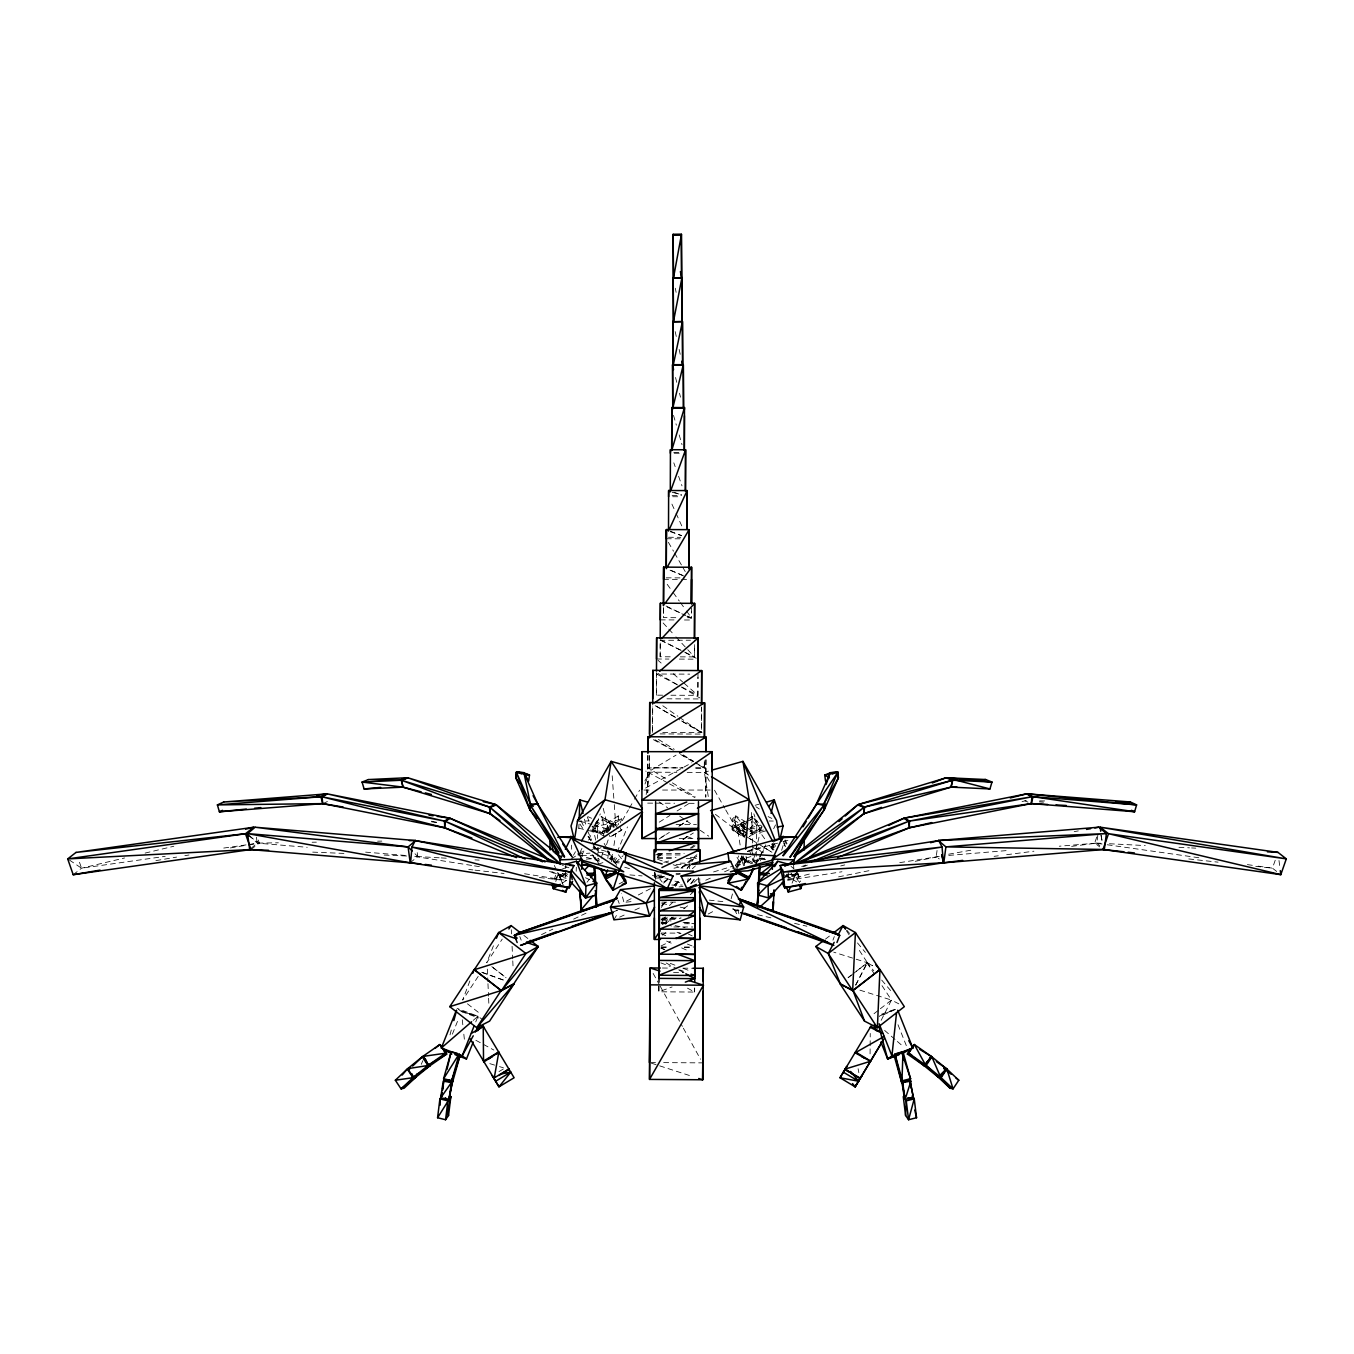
<?xml version="1.0" encoding="UTF-8"?>
<svg xmlns="http://www.w3.org/2000/svg" width="1354" height="1354" viewBox="0 0 1354 1354"><rect width="100%" height="100%" fill="white"/><g stroke="black" fill="none" stroke-linecap="round" stroke-linejoin="round"><path stroke-width="0.75" stroke-dasharray="5 3.75" d="M654.371 877.341L654.371 872.416M655.641 879.406L655.641 872.501M698.478 877.527L698.478 882.656L698.478 878.966M699.764 882.774L699.764 878.628M665.389 778.533L647.838 767.718L683.093 767.887L649.412 767.904L649.48 753.89M652.577 730.314L652.679 702.963M662.631 695.194L656.402 695.161L656.504 672.633M670.23 656.808L660.16 656.775L660.227 640.29L690.489 640.222M663.46 613.599L663.494 607.117M687.392 617.729L691.369 617.746L691.403 611.703M680.3 656.859L694.399 656.91L694.45 644.606M658.856 985.983L658.856 991.788L694.619 992.059L694.636 987.98M670.924 695.228L697.885 695.33L697.953 677.254M662.749 732.446L701.457 732.616L701.541 707.38M695.871 768.107L704.317 768.141L704.351 760.136M705.942 759.729L705.772 797.201L705.942 759.933M649.412 767.904L649.48 755.38M652.56 732.412L652.696 706.043M656.402 695.161L656.521 674.004L689.711 674.14M660.16 656.775L660.261 640.103L694.399 656.91L694.517 640.239M681.705 686.986L697.885 695.33L698.004 674.174M681.587 720.971L701.457 732.616L701.592 704.232M698.833 764.993L704.317 768.141L704.351 759.797M663.511 607.489L663.443 617.627L677.406 617.695M687.663 616.104L691.369 617.746L691.454 607.607M870.08 1053.886L870.131 1047.742M870.148 1045.711L870.25 1033.44M658.924 986.05L658.856 991.788L672.092 986.948M687.477 988.149L694.619 992.059L694.67 988.234M793.935 874.261L793.884 878.374L787.977 878.154M756.074 864.732L756.192 858.453M756.226 856.354L756.886 820.744M746.985 833.472L743.549 836.62L735.51 826.465L735.781 815.87L747.273 822.86L743.82 826.025L743.549 836.62L732.074 829.63L732.345 819.018L735.781 815.87L743.82 826.025M565.397 876.173L565.583 870.182M565.65 868.185L565.786 864.19M576.195 871.248L576.313 867.254M578.835 828.445L578.97 824.383M758.138 858.758L755.058 863.852L741.738 856.93L741.552 859.418L748.22 862.887M744.412 865.663L745.005 857.42M753.095 847.57L763.097 852.783L763.267 850.278L758.274 847.672M687.646 882.639L688.154 878.628M689.423 868.608L689.931 864.597L691.589 868.202M737.456 865.917L738.725 855.897M744.429 821.269L741.129 823.232L739.826 826.312L760.796 829.85L762.099 826.769L749.219 836.704L760.796 829.85L752.689 816.377L750.539 833.607L762.099 826.769L752.689 816.377L746.088 820.287M607.794 858.318L608.606 852.055L592.781 847.655M937.053 850.464L936.274 856.439L939.287 858.978M1097.84 835.147L1096.791 843.102L1099.803 845.658M549.538 871.401L565.109 877.883L565.769 873.093M611.314 861.703L612.617 853.629M613.921 845.556L615.884 833.438M646.18 794.493L649.768 772.271L645.706 771.12M757.394 844.033L753.264 861.432L764.739 858.182M757.868 842.103L760.153 832.439L753.856 813.822M601.294 858.182L602.818 852.038M450.002 1034.845L452.185 1026.704M735.781 815.87L732.074 829.63L735.51 826.465L747.273 822.86M731.143 898.751L732.632 893.268M781.647 850.329L783.323 844.811M792.056 883.18L796.998 870.859M595.794 840.208L593.949 832.49L600.262 813.856M606.541 844.659L609.689 835.35M554.04 879.863L556.494 872.704M555.766 881.522L558.237 874.346L567.208 876.783M1096.757 837.06L1094.692 842.983L1099.685 846.876M1275.214 860.264L1272.455 868.168L1277.465 872.061M469.855 980.956L462.662 1000.064L478.182 976.403M832.947 940.15L834.318 936.562M744.548 821.963L741.129 823.232L745.174 829.968L740.367 824.078L734.714 825.669L732.869 830.442L744.345 837.432L746.206 832.659L751.842 831.068L749.998 835.841M452.388 1034.151L458.397 1019.071M493.448 945.786L486.695 962.762L502.216 939.117M475.728 1021.915L477.979 1016.262L457.127 1008.391M613.193 861.99L616.375 854.188M617.17 852.241L627.494 826.888M644.995 783.983L649.768 772.271L644.69 781.241M752.689 816.377L751.385 819.458L746.426 822.386M620.183 822.792L621.774 819.052L618.338 815.903L606.846 822.893L607.083 831.745M421.28 1064.329L422.888 1060.605M581.831 855.508L584.403 849.72M588.668 840.072L597.232 820.778L597.554 838.481M796.423 872.822L793.884 878.374L791.227 873.076M610.502 858.893L612.99 853.494M580.206 852.106L581.932 848.399M759.78 857.15L766.262 843.88M773.676 828.716L775.52 824.924M734.731 870.673L741.01 858.165L752.299 863.344M736.119 870.605L742.381 858.114L736.914 867.085M855.813 985.018L867.068 962.897L872.585 965.724L867.44 962.762L833.709 952.15M881.149 1020.341L891.474 1000.064L881.488 984.866M755.803 864.563L763.267 850.278L759.171 857.065M855.593 985.086L867.44 962.762L857.454 947.563M555.208 879.795L558.237 874.346M573.436 855.288L575.467 851.717M622.298 820.659L628.408 809.912M629.424 808.118L633.486 800.942M634.518 799.148L639.596 790.194M614.073 862.616L618.152 855.457M613.921 919.84L617.932 912.867M743.617 856.033L741.552 859.418L751.352 856.405M757.952 861.262L760.017 857.861M608.251 831.745L618.338 815.903L618.558 824.738M661.344 907.451L664.848 902.204M675.324 886.43L679.979 879.423M686.952 868.913L696.278 854.899M664.848 923.699L669.502 916.692M691.606 883.4L695.11 878.137M735.442 865.206L741.738 856.98M687.409 867.863L689.931 864.597M690.675 883.756L694.467 878.848M586.993 882.216L589.498 879.186M749.862 828.902L756.649 820.846M602.733 819.492L604.883 836.738L593.323 829.884L602.733 819.492L601.413 816.411L592.02 826.803L603.579 833.658L614.293 826.346L612.99 823.266L601.413 816.411L614.293 826.346L602.733 819.492L592.02 826.803L612.99 823.266L604.933 832.168M662.174 920.855L665.152 917.978M661.767 905.86L666.354 901.527M687.781 881.285L690.828 878.391M669.418 905.538L672.481 902.644M693.891 882.402L698.478 878.069M674.004 885.431L680.131 879.863M692.368 868.726L695.431 865.951M661.767 905.318L664.831 902.543M687.781 881.657L690.828 878.881M557.713 872.822L560.251 878.374L566.361 872.856M615.393 862.6L623.094 855.728M662.292 919.654L665.406 916.878M690.32 894.672L694.991 890.492M665.423 924.037L673.209 917.098M473.206 1020.391L477.979 1016.262L482.261 1019.393M663.578 883.163L668.334 879.101M681.028 868.269L696.904 854.729M674.681 884.687L679.437 880.625M251.184 848.247L257.209 843.136L278.332 842.797M410.194 862.837L417.726 856.473L416.947 850.498M690.252 848.179L696.836 843.034M663.883 881.945L668.825 878.086M682.01 867.796L696.836 856.219M848.061 977.757L851.226 975.269M852.817 974.034L867.068 962.897L873.736 970.7M874.041 1013.689L878.797 1009.982M880.371 1008.73L891.474 1000.064L898.819 1003.839M73.201 874.701L81.545 868.202L124.602 857.962M250.981 849.517L259.308 843.017L257.243 837.094M825.449 939.134L830.239 935.445M848.247 977.537L854.645 972.612M856.236 971.377L867.44 962.762M662.428 924.511L672.21 917.267M683.635 908.788L688.526 905.166M662.444 935.14L665.711 932.72M895.569 1009.441L879.44 1016.532M657.35 857.404L664.205 852.563M683.059 839.277L689.914 834.453M691.623 848.196L695.059 845.793M571.405 858.876L576.55 855.44M578.276 854.289L585.148 849.686M659.076 839.04L669.35 832.388M679.64 825.754L686.495 821.319M657.35 856.253L662.495 852.918M683.059 839.632L693.35 832.981M659.212 822.166L669.925 815.447M677.068 810.978L691.335 802.025M661.006 837.483L668.131 832.998M678.845 826.295L687.781 820.693M562.062 883.214L567.309 879.948M604.121 835.875L602.276 831.119L613.751 824.112L619.404 825.703L621.249 830.476L609.774 837.466M610.569 836.67L622.045 829.663L616.172 827.869M667.725 782.9L647.804 772.169L676.035 755.126M499 1071.589L504.043 1068.577M744.785 823.367L739.826 826.312L745.191 832.236M645.604 788.028L691.86 762.776M708.193 914.018L715.521 910.142M609.808 859.959L613.125 858.216L616.696 865.341M619.15 883.891L624.109 881.268M590.852 850.312L595.845 847.722M597.689 849.347L601.024 847.621M609.063 858.69L612.38 856.964L609.3 851.869M631.116 898.701L623.957 902.407L621.503 893.268M638.276 894.994L650.817 888.512M661.023 945.972L670.484 941.335M541.482 934.632L552.838 929.149M573.639 919.129L588.787 911.834M619.624 917.166L627.257 913.611M634.874 910.074L642.49 906.52M322.861 803.616L329.124 800.739M784 874.836L788.891 877.849L798.386 873.482M705.722 880.218L713.253 876.85M724.559 871.79L733.97 867.559M735.865 866.712L745.275 862.498L742.787 857.099M879.592 1016.008L895.062 1009.238L879.931 1014.823M803.464 866.746L807.356 865.121M786.962 874.718L788.891 877.849L800.569 872.991M561.741 869.319L566.497 867.44L561.995 864.867M747.408 851.327L756.852 847.722M746.257 821.336L751.385 819.458L760.796 829.85M613.396 911.784L617.339 910.345L613.396 911.699M801.737 866.526L805.664 865.104M594.711 849.043L598.57 847.773M602.919 862.616L599.06 863.886L592.172 854.391M607.912 832.693L602.276 831.119L611.788 828.106M655.641 854.933L661.48 853.138M713.575 871.925L733.394 866.035M735.374 865.443L745.275 862.498M708.277 796.507L704.351 772.271L708.43 771.12M755.16 805.291L758.985 804.208M715.386 814.313L737.93 831.407L748.085 828.546M750.116 827.971L760.271 825.094M750.184 833.726L763.571 829.951M765.89 830.831L760.153 832.439L764.739 838.871M773.049 850.21L771.306 846.504L774.911 845.505M747.493 851.497L781.123 842.171M783.086 841.613L789.027 839.971M783.187 877.29L795.763 873.872L790.161 874.295M783.306 877.714L795.881 874.312L798.352 881.471M787.537 879.711L812.062 873.364M840.665 865.968L844.744 864.901M608.978 830.764L606.846 822.893L621.774 819.052L610.299 826.058L610.383 829.596M663.798 862.278L669.925 860.704M145.115 853.088L173.82 846.25M1022.05 801.568L1026.146 800.62L1022.016 801.45M674.004 868.168L690.32 864.834M838.583 876.85L844.794 875.581M846.876 875.175L871.739 870.131M915.253 861.313L940.133 856.287L896.263 863.192M948.612 854.222L973.323 849.77M1074.196 831.627L1078.309 830.899M155.913 860.619L176.595 857.099M184.872 855.694L189.001 854.983M230.366 847.942L246.902 845.133M248.967 844.778L259.308 843.017L248.933 836.044M602.276 831.119L609.892 829.833M663.798 876.749L655.641 878.069L665.846 878.069M676.052 874.786L680.131 874.125M787.673 880.303L841.968 871.756M69.426 860.061L81.545 868.202L165.188 856.354M223.748 848.061L246.767 844.794M248.848 844.507L259.308 843.017M994.107 856.337L998.287 855.796M1006.665 854.712L1033.914 851.209M1071.64 846.352L1096.791 843.102L1059.268 846.216M679.065 886.887L683.025 886.43M626.056 902.187L634.451 901.273M948.782 855.406L1007.139 850.549M615.122 861.99L619.303 861.669M664.662 876.715L654.321 876.884M586.35 859.113L594.152 858.639M577.633 853.883L590.022 853.155M598.282 852.665L608.606 852.055M559.219 874.295L560.251 878.374L566.141 878.154M576.736 821.167L589.024 820.93M581.475 855.542L593.763 855.322M312.131 842.239L316.362 842.171M377.614 841.172L381.828 841.105M643.979 790.042L652.256 790.042M662.58 790.042L710.156 790.042M676.052 824.4L696.447 824.4M679.133 838.566L695.668 838.566M657.689 853.375L684.21 853.375M657.689 854.933L680.131 854.933M657.689 857.353L676.052 857.353M690.32 857.353L698.478 857.353M657.689 858.605L674.004 858.605M686.241 858.605L696.447 858.605M680.131 863.158L690.32 863.158M676.052 864.377L690.32 864.377M676.052 873.567L680.131 873.567M661.767 875.192L655.641 875.192L680.96 882.977M671.804 885.025L682.331 885.025M661.767 902.153L676.052 902.153M662.614 917.961L681.197 917.961M661.767 918.554L680.131 918.554M661.277 919.552L676.018 919.552M661.277 922.429L667.59 922.429M684.413 922.446L692.842 922.446M661.294 923.733L667.607 923.733M684.447 923.716L694.957 923.716M673.886 926.965L692.825 926.999M673.767 452.473L682.179 452.507M786.336 874.278L795.881 874.312M661.243 933.058L680.182 933.126M661.243 946.903L667.556 946.92M684.379 946.988L694.907 947.021M674.19 453.251L681.756 453.285M672.143 495.395L681.621 495.429M672.701 496.732L680.91 496.766M668.453 537.267L680.774 537.318M666.337 538.757L680.774 538.807M666.202 577.836L684.769 577.904M663.578 579.309L679.539 579.377M681.536 579.377L689.508 579.41M660.278 619.878L674.377 619.929M684.447 619.98L692.52 620.014M656.521 658.992L668.978 659.059M679.353 659.093L695.939 659.161M666.947 698.816L699.544 698.952M660.109 733.902L702.337 734.088M695.55 767.938L705.908 767.989L700.475 765.061M647.804 772.169L676.848 772.305M687.206 772.355L705.874 772.44M647.669 803.125L674.63 803.244M689.152 803.311L695.381 803.345M662.394 968.025L670.568 968.093M682.839 968.161L693.062 968.245M651.409 1062.535L655.488 1062.551M663.663 1062.619L702.506 1062.873M661.209 947.377L667.505 947.428M684.345 947.546L692.757 947.614M673.564 972.561L684.092 972.646M1039.635 800.874L1045.965 800.959M769.174 820.981L773.286 821.049M615.004 862.735L619.1 862.887M312.706 852.123L346.302 853.511M384.13 855.085L407.232 856.033M1101.005 843.305L1094.692 842.983L1105.152 844.473M1109.434 843.745L1145.247 845.573M1178.962 847.299L1189.489 847.841M1191.588 847.942L1195.802 848.163M439.153 857.793L413.867 856.32L472.343 865.528M441.252 857.911L447.582 858.284M474.966 859.875L479.181 860.112M760.406 860.839L759.966 858.605L765.822 858.961M1039.364 801.839L1043.494 802.16M629.898 874.921L642.118 875.903M248.95 834.961L257.209 843.136L307.24 847.299M365.614 852.14L405.218 855.44M709.174 900.122L723.865 901.73M1188.795 858.944L1218.075 862.159M1255.733 866.323L1272.455 868.168L1255.733 865.798M468.738 869.437L472.884 869.911M474.966 870.148L504.043 873.482M539.366 877.527L566.361 880.608M661.175 919.789L671.11 920.94M683.042 922.328L692.977 923.496M1107.234 844.761L1199.255 857.793M1247.372 864.614L1253.635 865.494M474.442 865.866L480.704 866.848M524.557 873.753L566.327 880.337M431.604 821.827L439.83 823.198M578.649 828.157L603.782 834.284M759.966 858.605L765.992 859.79M431.469 821.218L439.762 822.86M661.158 922.836L667.133 924.02M675.087 925.628L685.022 927.625M661.767 903.389L669.925 905.064M680.131 907.146L688.289 908.805M736.864 911.276L732.836 908.923L739.013 910.362M757.529 914.695L771.915 918.063M794.561 923.36L806.899 926.238M672.176 492.314L681.637 494.548M564.161 873.279L567.766 874.261M558.356 873.922L567.343 876.36M579.63 821.083L591.816 824.518M593.847 825.094L610.112 829.68M590.564 829.951L603.952 833.726M577.921 854.933L600.871 861.432L598.146 858.199M458.549 1009.441L461.409 1011.54L477.979 1016.262M624.702 867.203L630.642 868.98M652.442 875.446L658.399 877.223L662.191 882.114M677.051 932.28L681.028 933.465M614.208 827.26L610.299 826.058L606.846 822.893M489.809 1063.635L497.578 1066.021M499.524 1066.613L503.417 1067.815M602.598 853.934L612.38 856.964L612.567 859.452L607.438 850.972M859.875 990.146L891.474 1000.064M744.277 834.047L732.869 830.442L738.505 828.851L745.072 832.845M651.342 1063.161L692.808 1076.582M674.174 492.399L681.536 494.904M670.348 531.699L681.4 535.456M657.587 859.282L671.229 864.055M673.175 864.732L682.907 868.134M482.21 972.527L503.993 980.211M732.836 908.923L738.759 911.005M568.917 867.779L564.99 866.374L568.494 868.574M481.77 972.24L504.517 980.499M461.155 1010.795L478.233 1016.989M593.323 829.884L603.579 833.658M660.989 948.071L664.763 949.459M660.837 962.897L670.281 966.401M679.725 969.904L683.499 971.309M461.409 1011.54L478.47 1017.971M686.8 836.349L694.585 839.345M670.247 963.371L675.866 965.52M683.364 968.398L690.862 971.275M661.023 933.786L666.676 936.003M687.375 944.076L693.011 946.277M670.179 531.106L681.485 535.744M670.044 570.186L685.124 576.381M660.972 948.155L664.729 949.746M562.215 873.584L567.444 875.835M671.076 570.423L685.936 576.973M667.251 607.1L685.801 615.291M587.839 816.631L591.596 818.29M666.659 941.098L674.157 944.5M681.671 947.885L689.186 951.287M1024.876 800.705L1028.008 802.143M661.937 921.549L671.398 926.018M688.407 934.091L692.199 935.868M551.806 871.587L565.109 877.883M743.092 864.021L741.01 858.165L751.961 863.361M585.47 877.714L589.193 879.491M768.141 816.614L771.831 818.425M761.794 857.911L765.484 859.705M666.066 606L685.039 615.342M686.935 616.273L692.639 619.083M562.248 873.482L567.377 876.038M660.244 639.68L683.635 651.748M685.429 652.679L696.21 658.247M656.521 674.004L679.911 686.055M741.01 858.165L750.928 863.412M653.407 739.69L671.516 749.456M682.382 755.295L693.231 761.151M669.536 783.881L694.873 797.54M475.88 1040.295L493.855 1050.044M666.151 962.965L676.882 968.855M678.676 969.836L684.041 972.781M655.184 705.705L675.257 717.265M682.551 721.479L702.624 733.039M655.048 739.758L673.293 750.268M680.588 754.483L697.005 763.944M658.247 673.547L679.911 686.258M681.722 687.307L699.764 697.902M656.318 706.145L679.793 719.905M745.292 827.074L732.345 819.018L743.549 836.62M746.934 828.073L751.842 831.068M734.714 825.669L746.206 832.659L740.367 824.078L738.505 828.851L734.714 825.669L744.345 837.432M735.51 826.465L745.36 832.473M709.445 781.241L704.351 772.271L709.733 775.571M725.727 809.912L737.93 831.407L745.089 835.807M746.883 836.907L755.854 842.391M763.013 846.792L771.966 852.292M672.396 782.849L695.211 796.914M749.727 838.617L756.801 842.967M758.562 844.05L770.917 851.666M786.183 875.361L796.694 881.928M658.382 739.386L674.292 749.337M683.11 754.872L693.722 761.507M695.482 762.624L704.317 768.141M704.351 772.271L709.513 775.724M755.904 806.73L759.34 809.015M659.059 801.873L667.624 807.796M679.64 816.073L684.785 819.627M686.495 820.812L693.35 825.551M700.221 830.273L708.785 836.197M662.783 705.756L677.914 716.266M679.59 717.434L701.457 732.616M756.514 848.061L763.097 852.783M741.738 856.93L749.947 862.82M523.88 935.445L528.686 939.134M493.093 967.687L505.888 977.537M491.807 966.604L506.074 977.757M467.418 1003.788L480.095 1013.689M791.024 866.408L794.07 868.845M613.751 824.112L618.253 827.937M884.619 1030.428L895.773 1040.092M897.364 1041.463L903.727 1046.98M658.061 660.346L661.124 663.037M673.378 673.801L682.568 681.874M684.108 683.228L697.885 695.33M414.984 853.748L417.726 856.473M663.121 622.958L667.387 627.596M668.808 629.136L674.495 635.314M675.917 636.854L694.399 656.91M741.129 823.232L747.848 830.645M881.708 980.093L892.354 992.6M846.978 930.316L849.601 933.481M857.488 942.943L865.375 952.404M771.306 846.504L773.946 849.787M618.439 854.78L622.231 859.688M667.2 584.319L672.041 591.004M673.243 592.68L679.285 601.041M680.503 602.699L685.327 609.385M686.546 611.06L691.369 617.746M769.326 845.302L773.913 851.717M846.368 930.655L850.803 937.425M867.068 962.897L874.836 974.711M579.918 824.027L583.388 829.308M588.008 836.349L590.327 839.869M594.965 846.91L598.434 852.191M594.965 857.099L598.045 862.193M592.053 854.509L596.166 861.296M668.385 542.311L673.513 551.213M674.546 552.991L681.722 565.464M682.738 567.241L685.818 572.59M734.19 909.38L738.201 916.353M773.574 842.747L775.605 846.335M714.523 790.194L724.695 808.118M736.999 857.251L741.061 864.411M653.153 973.424L659.195 984.375M660.21 986.203L682.365 1026.366M683.364 1028.194L700.492 1059.217M604.172 843.39L606.964 848.738M607.895 850.532L612.567 859.452M613.531 861.719L611.737 858.148L613.125 858.216L615.207 863.53M581.188 821.116L584.894 828.699M588.601 836.281L592.307 843.864M593.238 845.759L595.083 849.55M785.269 840.039L787.012 843.745M783.898 842.967L785.625 846.69M772.694 843.576L774.42 847.282M554.328 865.426L556.866 870.977M671.923 504.111L675.257 511.49M676.086 513.335L681.925 526.266M771.611 843.999L773.32 847.858M587.314 817.173L588.973 820.998M592.29 828.665L593.949 832.49M587.568 830.781L591.732 840.36M592.561 842.273L595.878 849.94M557.882 872.687L563.992 886.87M897.99 1024.724L907.011 1047.353M617.847 899.953L619.218 903.541M519.801 936.562L521.188 940.15M673.801 462.831L675.172 466.673M678.591 476.253L681.993 485.849M79.48 862.278L81.545 868.202M797.624 872.653L800.705 881.623M784.863 840.242L786.2 844.134M772.44 843.762L773.693 847.486M749.473 850.244L753.264 861.432L752.976 853.274M673.513 415.373L676.357 425.156M679.183 434.922L682.027 444.687M675.528 377.495L677.034 383.402M679.522 393.252L680.503 397.196M751.487 849.5L755.058 863.852M1100.87 835.3L1102.342 841.376M603.241 808.338L608.775 831.491M598.57 851.784L597.639 847.926L597.893 856.388M584.437 819.221L585.808 825.009M675.189 331.595L676.492 337.535M679.133 349.417L680.436 355.34M738.015 909.753L738.895 913.781M797.421 872.839L799.537 882.723M675.291 288.233L676.12 292.379M858.097 1068.712L858.859 1072.706M737.93 831.407L740.215 845.556M741.84 855.643L743.464 865.748M788.011 871.468L788.891 877.849M256.431 837.178L257.209 843.136M783.864 841.782L784.406 845.962M746.071 856.236L746.883 862.498M1278.988 860.484L1279.767 866.56M1101.225 835.3L1101.987 841.376M462.289 1019.782L462.95 1025.977M463.83 1034.219L464.49 1040.414M612.194 775.791L614.124 802.567M614.276 804.631L615.765 825.229M793.546 863.987L793.766 867.948M511.287 929.741L511.49 933.888M512.083 946.344L512.692 958.801M512.777 960.866L513.081 967.094M487.322 969.125L487.88 981.599M487.965 983.681L488.506 996.172M488.608 998.236L488.879 1004.482M751.555 812.485L752.621 843.068M752.689 845.116L752.909 851.226M597.926 858.487L598.045 864.766M571.608 845.116L571.659 849.229M560.201 874.261L560.251 878.374M694.619 988.2L694.619 992.059M655.641 872.89L655.641 878.966M654.371 872.619L654.371 876.8M647.889 755.43L647.72 792.801L647.889 755.498"/><path stroke-width="1.5" d="M641.914 788.908L641.914 751.673L712.221 751.673L712.221 838.566L697.75 838.566M654.371 882.774L654.371 939.456L660.549 939.456M654.371 862.176L654.371 849.652L699.764 849.652L699.764 861.364M655.641 851.886L655.641 813.568L698.478 813.568L698.478 851.311L698.478 801.653M659.178 922.429L659.195 929.606L659.195 889.206L673.107 887.581M659.127 946.886L659.347 915.321L695.11 915.439L694.907 947.021L695.11 915.439L659.33 929.166L659.127 946.886L659.347 915.321L659.33 929.166L695.093 929.284L676.171 938.559M694.517 638.208L694.636 603.342L660.38 603.207L660.278 619.878M694.957 923.716L694.957 889.206L659.195 889.206M698.021 670.416L698.139 638.005L656.639 637.836L656.521 658.992M693.57 939.456L699.764 939.456L699.764 882.774M699.764 862.075L699.764 849.652L661.937 867.559M712.221 771.865L712.221 751.673L641.914 800.18L641.914 838.566L656.385 838.566M659.195 929.606L659.212 890.492L694.991 890.492L695.008 897.668L694.974 929.606L694.991 890.492L659.246 897.651L659.212 890.492M659.178 937.56L659.28 900.275L695.059 900.325L694.957 937.611L695.059 900.325L659.313 910.887L659.28 900.275L659.178 937.56L659.246 954.198L695.008 954.401L694.907 937.899L659.246 954.198L659.161 926.931M684.413 415.712L684.329 450.527L684.481 407.588L671.855 407.537L671.821 409.517M685.462 489.894L685.598 449.765L670.433 449.697L670.399 453.235M686.986 529.126L687.121 490.588L668.639 490.52L668.588 496.715M664.746 603.816L691.589 567.258L691.471 603.562L691.589 567.258L663.663 567.14L663.578 579.309M691.048 974.101L694.822 975.506L694.856 947.631L694.957 960.663L659.059 975.235L659.093 947.36L659.059 975.235L694.822 975.506L694.754 959.326L694.687 977.74M647.906 751.216L647.974 736.762L706.043 737.033L705.993 751.47M649.548 737.862L649.717 702.54L704.605 702.794L704.435 738.099M652.713 704.012L652.831 670.365L701.711 670.568L701.592 704.232L701.711 670.568L654.405 702.861M656.487 671.059L656.639 637.836M660.21 638.326L660.38 603.207M666.253 567.343L666.405 529.566L689.101 529.651L688.966 568.748L689.101 529.651L666.27 568.646L666.405 529.566L666.337 538.757M668.504 531.073L668.639 490.52M670.298 491.857L670.433 449.697M671.669 450.425L671.855 407.537L671.702 450.476L684.481 407.588L684.43 409.568M685.429 491.231L685.598 449.765L670.992 489.945M686.952 529.228L687.121 490.588L669.35 529.228M691.42 603.63L691.505 579.427M694.467 638.462L694.636 603.342L661.683 638.563M697.987 667.217L698.021 659.178M698.021 670.145L698.139 638.005L659.601 671.33M647.889 753.416L647.974 736.762M649.565 733.851L649.717 702.54M652.696 698.766L652.831 670.365M660.363 968.025L650.14 967.958L649.531 1079.409L702.675 1079.764L703.166 991.433M705.976 751.605L706.043 737.033L679.573 753.01M703.098 991.416L702.675 1079.764L698.732 1078.495M702.675 1079.764L703.285 968.313L693.062 968.245M658.975 982.225L658.992 959.038L658.856 970.53M694.856 947.631L694.822 975.506M694.737 982.496L694.754 959.326M649.361 1062.518L650.14 967.958L660.007 971.14M772.355 869.353L772.474 859.062L782.629 836.874L796.389 837.381M794.053 863.954L794.104 859.841L803.396 839.514M804.107 850.007L804.225 839.717M595.168 884.5L595.32 874.159L594.508 873.127L586.705 873.432M896.89 1053.277L902.983 1051.77L901.882 1083.318L894.334 1056.374L902.983 1051.77L910.531 1078.715L910.006 1081.287M558.474 853.274L530.328 810.217L530.429 805.325L537.504 803.853L572.42 857.251M576.499 861.262L596.657 883.045L596.285 895.028L585.571 897.956L585.943 885.973L576.499 861.262L565.786 864.19M759.052 890.661L758.24 891.694L758.799 874.125L759.611 873.076L769.377 873.465M759.306 882.842L759.611 873.076L758.24 891.694M579.19 818.273L579.834 799.926L587.484 802.093M495.632 1081.254L510.763 1072.131L498.983 1086.839L492.281 1075.635L498.983 1086.839L514.114 1077.75L483.226 1026.298L471.463 1033.373M773.506 901.933L773.134 909.956L767.295 909.634M773.777 895.908L774.031 889.9L773.134 909.956L773.049 901.899M879.948 969.498L877.392 1027.72L864.529 1021.119L840.123 983.952L853.003 990.553L877.392 1027.72L904.337 1006.665L879.948 969.498L853.003 990.553L864.529 1021.119M905.589 1115.459L906.249 1100.853L903.27 1096.588L905.589 1115.459L908.568 1119.724L916.54 1117.744L914.238 1098.873L912.241 1096.029M548.692 860.738L489.691 813.382L490.03 807.441L496.359 804.936L560.268 856.236M909.109 827.836L909.583 821.066L904.354 818.121L1026.62 793.85L1031.85 796.795L1031.393 803.565L909.109 827.836L931.704 822.589M767.227 875.039L759.425 874.566L759.408 866.442M760 866.729L759.425 874.566L772.711 864.326M745.597 849.178L749.151 799.74L742.957 761.371L712.492 769.969M757.698 907.078L758.443 889.019L757.123 905.031L758.849 893.081M529.922 809.743L515.908 778.059L516.399 772.322L523.896 772.626L537.91 804.31L530.413 804.005L516.399 772.322L529.922 809.743L530.413 804.005L523.896 772.626M410.584 862.786L411.954 847.079L415.255 840.614L573.978 865.629L570.677 872.094L569.306 887.784L410.584 862.786L420.959 863.97M442.149 1092.441L440.693 1097.874L448.969 1099.262L452.608 1080.881L446.397 1079.849M442.504 1088.684L444.332 1079.493L451.508 1082.54L448.969 1099.262L452.608 1080.881L440.693 1097.874L443.232 1081.135L451.508 1082.54M580.087 889.933L580.984 909.99L586.824 909.668M580.9 899.936L580.984 909.99L592.68 896.179M732.48 873.973L728.35 880.371L728.046 883.265L741.281 890.238L748.491 879.068L748.796 876.173M736.424 886.531L741.281 890.238L741.569 887.344M896.568 1012.521L891.931 1055.849L887.649 1058.98L880.895 1042.021M437.579 1117.744L450.865 1096.588L448.546 1115.459L445.568 1119.724L437.579 1117.744L439.898 1098.873L441.878 1096.029M445.381 1097.739L447.869 1100.853L445.568 1119.724L450.865 1096.588M758.985 872.331L759.696 866.577M681.096 876.038L736.441 873.939L730.635 861.33L681.096 876.038L686.884 888.664L736.441 873.939L736.948 869.928M625.091 861.33L626.174 852.986L570.813 837.601L559.1 836.975M515.772 777.839L516.551 771.882L524.015 772.846L529.499 775.03L528.703 780.97L524.015 772.846M943.806 862.803L945.904 846.893L938.373 840.529L1098.889 827.192L1106.421 833.573L1104.322 849.483L943.806 862.803L962.66 860.382M516.433 857.641L444.383 827.7L445.263 821.319L450.154 818.324L559.202 863.632M658.958 962.203L659.195 960.409L694.957 960.663L676.086 953.673M442.741 1089.953L443.384 1085.773M672.989 321.71L682.45 321.457L682.636 365.241L681.756 361.281M673.209 365.292L673.023 321.507L673.209 365.292L682.45 321.457L682.67 365.038L673.226 365.089M574.655 838.685L577.599 820.507L611.162 761.371L641.644 769.969M863.598 813.771L864.766 807.001L952.404 780.276L951.253 787.063L863.598 813.771L881.454 807.356M681.417 234.699L673.192 234.733L681.417 234.699L673.412 278.264L681.637 278.213L681.384 234.276L673.158 234.31L673.412 278.264L673.158 234.31M470.16 1038.806L494.108 1078.698L498.797 1052.21L483.987 1061.841M681.824 278.179L673.429 321.778L682.044 321.744L681.824 278.179L673.175 277.875L673.429 321.778L673.209 278.23M586.891 875.073L594.694 874.599L594.728 866.492M904.066 1060.131L902.458 1054.36L902.983 1051.77M816.31 804.344L837.821 772.339L838.312 778.076L823.807 804.022L816.31 804.344L830.324 772.66L837.821 772.339L823.807 804.022L824.298 809.76L825.517 803.887M566.717 888.139L565.87 892.083L553.312 888.681L552.178 885.245M446.938 1069.491L451.153 1051.77L457.229 1053.277M771.069 813.415L774.285 799.892L766.635 802.059M779.887 839.48L783.103 825.957L774.285 799.892L768.852 806.341M683.499 409.01L683.313 364.666L683.533 408.045L672.786 408.096L683.313 364.666L672.583 364.7L673.547 369.608M781.58 840.952L782.629 836.874M453.844 1020.594L456.586 1010.422M699.51 907.248L704.537 915.964L740.215 919.84L743.668 907.028L733.614 889.612L700.035 885.956M914.238 1098.873L908.568 1119.724L906.249 1100.853L914.238 1098.873L908.754 1097.739M446.025 1081.152L451.711 1080.729L459.801 1056.374L452.236 1083.318L451.711 1080.729L459.26 1053.784L443.604 1078.715L444.129 1081.287M1031.139 803.582L1033.136 796.711L1136.598 804.868L1134.618 811.74L1031.139 803.582L1047.691 804.479M950.813 787.114L952.844 780.226L991.974 782.037L989.943 788.942L950.813 787.114L956.956 786.996M905.267 1080.983L910.904 1081.135L905.166 1099.262L913.442 1097.874L909.786 1079.493L911.073 1087.854M801.94 885.194L800.806 888.647L788.248 892.049L786.386 886.667M618.253 873.939L612.854 890.289L605.627 879.101L605.323 876.207L610.282 873.584M554.531 885.093L553.312 888.681L560.302 884.314M567.732 886.718L565.87 892.083L562.452 890.373M1280.275 870.605L1280.799 874.667L1108.52 833.692L1286.3 858.876L1100.193 827.192L1277.973 852.377L1286.3 858.876L1280.799 874.667L1103.019 849.483L1108.52 833.692L1100.193 827.192L1100.7 831.254M607.557 869.827L604.781 877.629L606.169 877.68L600.702 868.726M826.058 784.474L830.324 772.66M472.749 973.323L474.188 969.498L501.132 990.553L513.995 983.952L489.606 1021.119L476.726 1027.72L449.782 1006.665L474.188 969.498M739.622 904.1L740.993 900.512L738.319 898.938M836.958 942.519L839.717 935.343L835.706 932.974L738.946 898.853L839.717 935.343L740.993 900.512L833.692 945.194M747.967 877.646L749.337 877.595L752.824 868.709M456.383 1010.27L441.336 1047.979L451.305 1053.26M496.444 938.237L498.695 932.567L511.084 925.594L520.681 932.974M473.24 1042.021L466.47 1058.98L462.188 1055.849L474.222 1025.689M477.759 1030.716L480.01 1025.046M424.496 1056.882L422.245 1056.848L407.672 1068.678L413.41 1077.327L415.644 1077.361L417.252 1073.637M788.248 892.049L790.533 886.735M824.298 809.76L838.312 778.076M673.04 876.038L623.483 861.33L617.695 873.939L667.234 888.664L673.04 876.038L624.059 854.103M562.672 854.543L560.031 859.841L560.082 863.954M565.329 849.246L571.506 836.874L557.746 837.381M738.387 872.399L749.337 877.595L753.823 868.659M572.607 881.336L569.306 887.784L411.954 847.079L570.677 872.094L572.217 879.474M833.438 932.974L843.034 925.594L855.423 932.567L879.829 969.735L852.648 990.671L840.242 983.698L828.242 953.487L834.166 942.333M838.109 934.886L843.034 925.594L845.658 928.742M741.281 890.238L745.986 881.454M454.826 1053.75L462.188 1055.849L473.24 1035.793M475.237 1032.154L479.248 1024.86M581.577 840.952L604.967 799.74L611.162 761.371L642.422 808.897M620.183 851.869L642.558 812.451M703.454 985.204L649.531 1079.409L650.309 984.849L703.454 985.204L689.626 980.736M855.017 1052.752L870.453 1061.282L845.201 1069.068L848.247 1071.623M845.201 1069.068L860.01 1078.698L883.959 1038.806M870.453 1061.282L855.153 1086.839L840.022 1077.75L846.724 1066.546L840.022 1077.75L858.504 1081.203L861.855 1075.635L855.153 1086.839L852.529 1083.572M654.084 885.956L620.504 889.612L610.468 907.028L613.921 919.84L649.598 915.947L654.608 907.248M653.847 900.512L646.129 903.152L610.468 907.028L649.598 915.947L646.129 903.152L654.168 889.223M774.623 866.628L777.755 861.296L788.214 864.14L784.812 866.255M854.882 1052.972L884.23 1036.369M882.656 1033.373L870.893 1026.298L870.3 1027.297L879.034 1031.799M870.013 1062.061L882.249 1041.666M855.153 1086.839L858.504 1081.203L850.65 1071.437M802.973 826.82L806.138 821.523M808.253 817.985L816.699 803.87L823.791 805.359L823.892 810.234L794.612 855.017M870.893 1026.298L844.896 1069.609L860.332 1078.139M734.24 873.685L728.046 883.265L748.491 879.068L738.81 871.654M782.934 855.542L816.699 803.87M790.008 857.031L823.791 805.359L783.289 855.745M530.277 940.37L538.283 946.514L513.877 983.698L501.488 990.671L474.306 969.735L498.695 932.567L516.5 938.847M508.867 928.979L511.084 925.594M660.193 930.706L654.371 939.456L654.371 917.961M907.451 1054.055L914.356 1044.56L931.332 1056.442L924.427 1065.936L907.451 1054.055L914.356 1044.56L925.594 1065.09L908.602 1053.209L907.451 1054.055L911.581 1054.648M914.356 1044.56L908.602 1053.209L924.427 1065.936L931.332 1056.442L919.789 1049.418M938.474 1077.361L926.136 1065.496L931.874 1056.848L946.463 1068.678L940.708 1077.327L938.474 1077.361L923.885 1065.53L926.136 1065.496L940.708 1077.327L931.874 1056.848L925.222 1064.075M951.303 1074.297L943.823 1068.357L946.869 1069.034L941.115 1077.682L938.068 1077.005L946.869 1069.034L958.801 1080.238L953.047 1088.87L950 1088.193L938.068 1077.005M790.161 857.116L823.892 810.234M570.779 881.979L585.571 897.956L596.657 883.045L592.934 881.268M736.441 873.939L738.962 870.673M773.845 892.32L774.657 891.27M590.75 877.663L594.508 873.127M538.283 946.514L501.488 990.671L525.877 953.487L538.283 946.514L526.401 942.333M728.35 880.371L732.971 874.836M402.189 1075.042L407.266 1069.034L410.313 1068.357M513.995 983.952L476.726 1027.72L501.132 990.553L449.782 1006.665M941.132 1074.467L946.463 1068.678L936.376 1061.604M777.755 861.296L757.597 883.079L757.969 895.062L768.429 897.905L783.221 881.945M757.969 895.062L782.849 869.962M584.928 869.674L589.328 865.274M691.979 892.083L694.957 889.206M412.648 1066.072L422.245 1056.848L427.999 1065.496L430.233 1065.53L415.644 1077.361M395.334 1080.238L407.266 1069.034L413.004 1077.682L416.067 1077.005L404.135 1088.193L401.072 1088.87L395.334 1080.238L413.004 1077.682L411.921 1073.942L413.41 1077.327L430.233 1065.53M413.004 1077.682L401.072 1088.87L416.067 1077.005M577.075 863.209L581.661 859.062L571.506 836.874M760.609 906.334L774.454 893.945L770.544 893.725M691.894 900.444L695.008 897.668L659.246 897.651M838.972 821.573L842.103 818.798M845.218 816.022L857.674 804.902L864.021 807.407L864.36 813.348L805.359 860.721M471.615 1021.779L441.336 1047.979L462.188 1055.849M255.111 827.226L247.579 833.607L249.678 849.517L410.194 862.837L408.096 846.927L415.627 840.563L255.111 827.226L408.096 846.927L412.225 851.023M413.41 1077.327L427.999 1065.496L425.19 1058.608M787.859 864.918L794.104 859.841L772.474 859.062L789.196 847.79M435.023 1048.385L439.779 1044.56L446.685 1054.055L429.692 1065.936L428.541 1065.09L422.786 1056.442L439.779 1044.56L446.685 1054.055L428.541 1065.09L424.868 1058.845M793.766 856.219L857.674 804.902M76.027 852.411L67.7 858.91L73.201 874.701L250.981 849.517L245.48 833.726L253.807 827.226L76.027 852.411L245.48 833.726L248.933 836.044M840.242 983.698L815.853 946.514L823.841 940.37M828.242 953.487L855.423 932.567L852.648 990.671L828.242 953.487L815.853 946.514M577.599 820.507L604.967 799.74L641.542 810.081M688.543 915.778L695.076 910.954L659.313 910.887M897.753 1010.27L912.799 1047.979L902.83 1053.26M930.181 1057.288L931.332 1056.442M864.36 813.348L793.546 863.987L864.021 807.407L794.036 856.676M428.541 1065.09L445.534 1053.209L440.93 1045.406M476.777 1030.783L483.226 1026.298L483.818 1027.297M492.196 1056.458L488.963 1058.693L492.213 1056.475M593.746 843.948L641.864 811.791M495.496 1054.343L499.101 1052.752M499.051 1075.482L508.918 1069.068L505.871 1071.623M781.41 868.354L757.597 883.079L768.056 885.922L783.001 878.797M649.582 736.593L704.605 702.794L704.469 736.847M484.123 1062.061L483.53 1061.062L498.661 1051.973L499.237 1052.972M493.804 1078.139L508.918 1069.068M611.246 874.667L616.324 871.654M517.126 938.136L514.402 935.343L518.43 932.974L617.153 898.159L613.125 900.512L514.402 935.343L517.16 942.519M327.38 793.884L322.15 796.829L322.607 803.599L444.891 827.869L444.417 821.099L449.646 818.154L327.38 793.884L444.417 821.099L322.15 796.829L444.891 827.869M656.707 830.476L641.914 838.566L641.914 815.362M697.412 808.253L712.221 800.18L641.914 800.18L641.914 751.673M903.609 1082.388L910.531 1078.715L902.458 1054.36M616.358 871.519L604.781 877.629L600.296 868.709M617.204 872.991L605.627 879.101L611.399 886.007M621.638 874.007L625.768 880.405L626.073 883.299L612.854 890.289L612.55 887.378M607.692 902.712L617.153 898.159M888.63 825.466L903.846 818.29L908.737 821.286L909.617 827.666L837.567 857.607M223.681 802.008L217.402 804.902L219.382 811.774L322.861 803.616L320.864 796.744L223.681 802.008L327.143 793.85L320.864 796.744L217.402 804.902L322.861 803.616M222.53 810.335L219.382 811.774L246.31 809.066M686.884 888.664L696.311 884.433M878.881 1026.434L887.649 1058.98L912.799 1047.979L908.788 1040.684M796.744 862.786L903.846 818.29M811.384 861.753L908.737 821.286L796.863 863.293M838.448 777.856L837.669 771.915L830.205 772.863L824.721 775.047L825.517 781.004M837.669 771.915L832.202 774.099L830.205 772.863M368.406 779.566L362.077 782.07L364.108 788.959L403.238 787.148L401.207 780.242L368.406 779.566L407.537 777.738L401.207 780.242L362.077 782.07L403.238 787.148M407.977 777.805L401.63 780.31L402.798 787.08L490.436 813.805L489.285 807.018L407.977 777.805L495.615 804.513L489.285 807.018L401.63 780.31L490.436 813.805M686.8 802.025L655.641 813.974L698.478 813.974M773.862 841.206L783.323 837.601L796.981 836.874M698.478 813.568L655.641 829.663L698.478 829.663M932.263 782.984L946.074 777.771L952.404 780.276L858.436 804.496L864.766 807.001L951.253 787.063M912.799 1047.979L891.931 1055.849L879.152 1023.793M887.649 1058.98L899.039 1054.698M685.327 982.124L694.771 978.671L685.835 973.763M609.435 913.205L520.511 945.397L613.328 912.681M819.39 860.162L909.617 827.666M526.52 942.35L556.139 931.907M571.93 926.339L609.452 913.104M518.43 932.974L613.125 900.512M474.306 969.735L525.877 953.487L498.695 932.567M669.282 850.735L698.478 841.748L655.641 841.748M858.436 804.496L946.074 777.771M605.323 876.207L616.916 872.704M622.214 884.467L626.073 883.299L621.368 874.498M691.911 864.004L739.487 849.889M710.545 810.657L749.151 799.74L772.559 840.952M779.938 837.331L783.543 836.332M729.044 861.33L727.944 852.986L783.323 837.601M773.896 859.688L730.398 871.773L772.948 862.261M771.695 864.258L747.967 870.842L738.201 871.367M596.657 883.045L585.943 885.973L571.151 869.996M930.587 842.696L938.745 840.58L942.045 847.045L943.416 862.752L784.694 887.75L782.223 882.91M1010.253 797.98L1026.62 793.85M910.531 1078.715L902.407 1080.729L894.859 1053.784L901.882 1083.318M245.599 829.173L253.807 827.226M401.681 779.109L407.537 777.738M514.402 935.343L613.159 912.241M780.446 867.609L784.694 887.75L805.427 883.553M500.489 1074.077L510.763 1072.131M777.213 827.057L783.103 825.957M1086.534 829.41L1090.664 828.682M1094.777 827.937L1098.889 827.192M73.201 874.701L100.078 870.114M910.904 1081.135L902.627 1082.54L901.51 1080.881L905.166 1099.262L902.627 1082.54L904.066 1097.603M904.354 818.121L1031.85 796.795L909.583 821.066L1031.393 803.565M784.694 887.75L783.323 872.061L780.022 865.595L938.745 840.58M427.999 1065.496L407.672 1068.678L409.907 1068.712M316.785 795.39L327.143 793.85M445.534 1053.209L422.786 1056.442L423.954 1057.288M245.48 833.726L67.7 858.91L250.981 849.517M828.462 774.573L824.721 775.047L829.41 777.873M977.402 780.547L985.644 779.532L991.974 782.037L946.514 777.721L989.943 788.942M780.022 865.595L942.045 847.045L783.323 872.061L943.416 862.752L941.724 854.696M254.586 808.236L260.797 807.61M364.108 788.959L380.643 787.385M691.979 864.444L730.635 861.33M583.574 893.758L579.664 893.979L581.391 905.944M938.373 840.529L1106.421 833.573L945.904 846.893L1104.322 849.483M581.645 865.071L587.805 864.969M409.297 840.665L415.627 840.563M944.229 1068.712L946.463 1068.678M655.641 828.411L698.478 828.411L655.641 843.373L698.478 843.373M660.549 871.13L693.57 871.13M659.33 938.271L695.093 938.457L676.052 938.068M694.771 978.671L659.009 978.383L658.907 974.423M1115.561 801.805L1130.319 801.974L1136.598 804.868L1026.857 793.816L1033.136 796.711L1134.618 811.74L1131.47 810.301M766.33 864.918L772.474 865.037M675.968 953.995L695.008 954.401L694.907 937.899M907.806 1097.705L913.442 1097.874L909.786 1079.493M249.678 849.517L268.583 850.295M946.514 777.721L985.644 779.532M1267.429 851.835L1277.973 852.377M582.44 864.258L606.169 870.842L615.918 871.367M1055.968 804.936L1066.309 805.495M569.763 865.375L573.978 865.629M727.944 852.986L775.436 855.779M1026.857 793.816L1130.319 801.974M623.805 874.43L617.695 873.939L615.173 870.673M408.096 846.927L247.579 833.607L410.194 862.837M1103.019 849.483L1123.938 851.784M1128.119 852.241L1134.398 852.935M425.122 864.444L431.351 865.155M525.758 774.539L529.499 775.03L516.551 771.882L522.018 774.065M429.015 815.193L433.128 815.785M437.257 816.377L449.646 818.154M322.607 803.599L343.171 807.035M415.255 840.614L570.677 872.094M603.884 847.993L626.174 852.986M483.26 801.67L495.615 804.513M825.415 930.57L835.706 932.974M447.869 1100.853L439.898 1098.873L440.185 1105.135M451.711 1080.729L443.604 1078.715L451.153 1051.77L451.677 1054.36M402.798 787.08L421.179 791.819M425.274 792.869L431.401 794.443M582.203 860.247L623.737 871.773L570.813 837.601M574.181 837.381L570.576 836.366L573.639 838.905M445.618 1051.11L451.136 1052.684M662.208 864.004L614.648 849.889L620.301 852.411M744.683 913.104L786.149 927.727M797.997 931.907L827.616 942.35L740.807 912.63L833.607 945.414M547.338 860.01L553.227 862.126M444.383 827.7L471.869 838.024M455.096 1054.698L466.47 1058.98M581.594 861.449L606.169 870.842M542.615 861.787L445.263 821.319L525.166 859.028M450.154 818.324L545.103 861.906M699.849 886.616L743.668 907.028L707.99 903.152L698.952 887.479M740.215 919.84L707.99 903.152L704.537 915.964L699.256 891.778M737.761 871.468L749.337 877.595M738.032 872.416L741.349 874.159M736.931 872.958L748.491 879.068M620.504 889.612L646.129 903.152M855.474 1051.973L870.605 1061.062M851.615 1073.654L854.966 1075.668M843.373 1072.182L858.504 1081.203M711.527 776.671L749.151 799.74M623.483 861.33L667.234 888.664M489.691 813.382L499.931 820.592M555.022 853.071L560.082 856.676M955.806 1077.852L958.801 1080.238M530.413 804.005L533.222 806.425M549.25 860.23L490.03 807.441L560.488 864.004L496.359 804.936M950 1088.193L941.115 1077.682L953.047 1088.87L946.869 1069.034M875.886 965.013L879.829 969.735M530.328 810.217L536.861 818.341M595.066 890.695L595.895 891.727M579.461 891.304L580.291 892.354M562.705 843.897L571.134 855.61M515.908 778.059L519.293 783.103M912.342 1096.215L913.442 1097.874M843.034 925.594L845.251 928.979M564.212 856.997L530.429 805.325L558.965 852.969M619.878 873.719L626.073 883.299M570.982 873.076L585.571 897.956M711.578 812.451L733.953 851.869M533.07 795.661L537.91 804.31M537.504 803.853L564.601 856.794M550.723 839.514L560.031 859.841L581.661 859.062L581.78 869.353M774.776 839.378L742.957 761.371L776.536 820.507L779.464 838.685M874.125 1025.046L876.376 1030.716M799.588 885.059L800.806 888.647L799.96 884.687M447.514 1111.668L448.546 1115.459M550.401 839.7L553.515 851.903M941.825 854.712L942.824 858.758M583.049 813.432L579.834 799.926L570.999 826.008L574.231 839.514M914.779 1110.043L916.54 1117.744M680.402 271.579L681.637 278.213L681.384 234.276M682.01 321.389L681.79 277.824M596.996 905.064L595.845 891.067L596.488 907.112L595.269 893.115M594.135 866.763L594.694 874.599M595.32 874.159L595.642 883.925M594.423 866.628L594.829 882.876M768.056 885.922L768.429 897.905M452.168 1079.172L452.236 1083.318M549.91 839.717L550.029 850.007M483.226 1026.298L483.53 1061.062M672.786 408.096L672.583 364.7L672.752 409.06M659.195 905.403L659.195 923.733M712.221 815.362L712.221 838.566M699.764 917.961L699.764 939.456M655.641 801.653L655.641 851.311M654.371 849.652L654.371 861.364M663.663 567.14L663.494 605.526L663.663 567.14M703.285 968.313L703.217 980.922L703.285 968.313M865.358 1058.371L861.872 1056.577L865.308 1058.439"/></g></svg>
